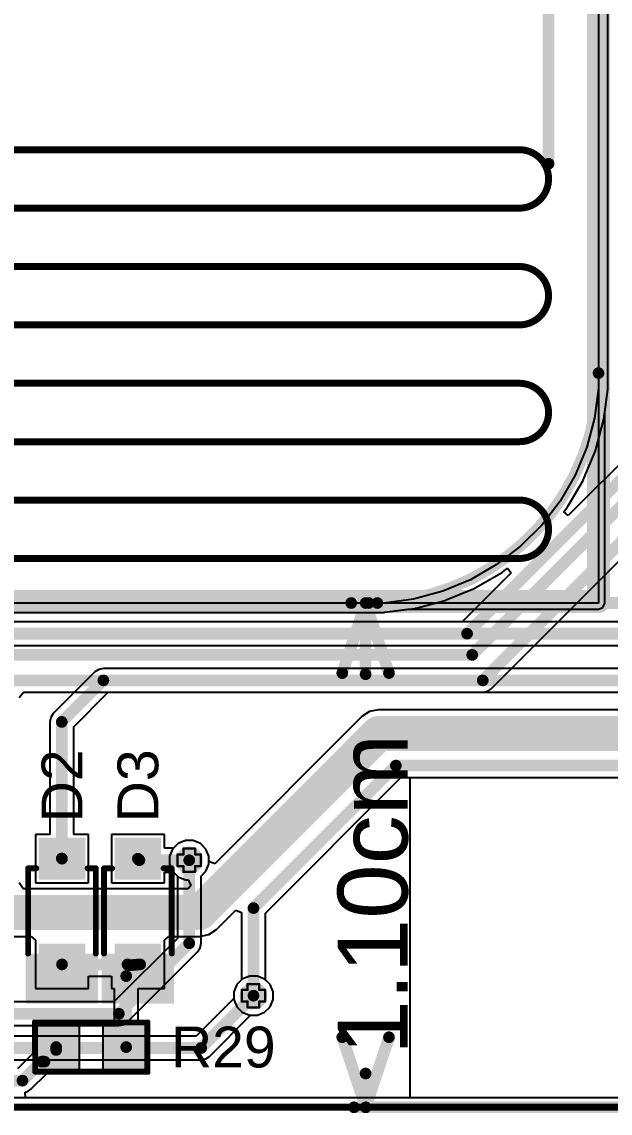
# Model space of a CAD drawing. Header units: inches. Extents: x -25 to 271, y -41 to 15.
# Drawn here: x 43.6 to 56.4, y -38.12 to -14.38 of the extents above; entities that cross this region are included whole.
import ezdxf

# ---------------------------------------------------------------- set-up
doc = ezdxf.new("R2010")
doc.units = ezdxf.units.IN
for name, color, linetype in [('Board_outline', 216, 'Continuous'), ('Bottom Layer', 5, 'Continuous'), ('Dimensions', 6, 'Continuous'), ('Drill Drawing', 1, 'Continuous'), ('Multi-Layer', 9, 'Continuous'), ('Top Layer', 1, 'Continuous'), ('Top Overlay', 2, 'Continuous'), ('Top Paste', 8, 'Continuous'), ('Top Solder', 216, 'Continuous'), ('Via Holes', 16, 'Continuous')]:
    doc.layers.add(name, color=color, linetype=linetype)
doc.styles.add('Arial', font='', dxfattribs={"height": 0.2})
doc.styles.get('Arial').set_extended_font_data('Arial')

# ---------------------------------------------------------------- blocks, each defined once
blk = doc.blocks.new('RES_0603_10')
at = {"layer": 'Top Layer'}
for points in [[(-0.381, 0.4445), (-0.381, -0.4445), (-1.143, -0.4445), (-1.143, 0.4445)], [(1.143, 0.4445), (1.143, -0.4445), (0.381, -0.4445), (0.381, 0.4445)]]:
    blk.add_hatch(color=1, dxfattribs=at).paths.add_polyline_path(points)
at = {"layer": 'Top Paste'}
for points in [[(-0.381, 0.4445), (-0.381, -0.4445), (-1.143, -0.4445), (-1.143, 0.4445)], [(1.143, 0.4445), (1.143, -0.4445), (0.381, -0.4445), (0.381, 0.4445)]]:
    blk.add_hatch(color=8, dxfattribs=at).paths.add_polyline_path(points)
at = {"layer": 'Top Solder'}
for points in [[(-0.2794, 0.5461), (-0.2794, -0.5461), (-1.2446, -0.5461), (-1.2446, 0.5461)], [(1.2446, 0.5461), (1.2446, -0.5461), (0.2794, -0.5461), (0.2794, 0.5461)]]:
    blk.add_hatch(color=216, dxfattribs=at).paths.add_polyline_path(points)
at = {"layer": 'Top Overlay'}
for points in [[(-1.2192, -0.5334, 0.127, 0.127, 0), (-1.2192, 0.5334, 0.127, 0.127, 0)], [(-1.2192, 0.5334, 0.127, 0.127, 0), (1.2192, 0.5334, 0.127, 0.127, 0)], [(1.2192, -0.5334, 0.127, 0.127, 0), (1.2192, 0.5334, 0.127, 0.127, 0)], [(-1.2192, -0.5334, 0.127, 0.127, 0), (1.2192, -0.5334, 0.127, 0.127, 0)]]:
    blk.add_lwpolyline(points, format="xyseb", dxfattribs=at)
for points in [[(-1.25095, 0.5334, 0.0635, 0.0635, 1), (-1.18745, 0.5334, 0.0635, 0.0635, 1)], [(-1.25095, 0.5334, 0.0635, 0.0635, 1), (-1.18745, 0.5334, 0.0635, 0.0635, 1)], [(1.18745, 0.5334, 0.0635, 0.0635, 1), (1.25095, 0.5334, 0.0635, 0.0635, 1)], [(1.18745, 0.5334, 0.0635, 0.0635, 1), (1.25095, 0.5334, 0.0635, 0.0635, 1)], [(-1.25095, -0.5334, 0.0635, 0.0635, 1), (-1.18745, -0.5334, 0.0635, 0.0635, 1)], [(-1.25095, -0.5334, 0.0635, 0.0635, 1), (-1.18745, -0.5334, 0.0635, 0.0635, 1)], [(1.18745, -0.5334, 0.0635, 0.0635, 1), (1.25095, -0.5334, 0.0635, 0.0635, 1)], [(1.18745, -0.5334, 0.0635, 0.0635, 1), (1.25095, -0.5334, 0.0635, 0.0635, 1)]]:
    blk.add_lwpolyline(points, format="xyseb", close=True, dxfattribs=at)
blk = doc.blocks.new('SOD_323_60')
at = {"layer": 'Top Layer'}
for points in [[(-0.75, -0.45), (-1.55, -0.45), (-1.55, 0.45), (-0.75, 0.45)], [(1.55, -0.45), (0.75, -0.45), (0.75, 0.45), (1.55, 0.45)]]:
    blk.add_hatch(color=1, dxfattribs=at).paths.add_polyline_path(points)
at = {"layer": 'Top Overlay'}
for points in [[(-2.007, 0.483), (-0.914, 0.483), (-0.914, 0.787), (-2.007, 0.787)], [(-2.007, -0.508), (-1.575, -0.508), (-1.575, 0.508), (-2.007, 0.508)], [(-2.007, -0.787), (-0.914, -0.787), (-0.914, -0.483), (-2.007, -0.483)]]:
    blk.add_hatch(color=2, dxfattribs=at).paths.add_polyline_path(points)
at = {"layer": 'Top Paste'}
for points in [[(-0.75, -0.45), (-1.55, -0.45), (-1.55, 0.45), (-0.75, 0.45)], [(1.55, -0.45), (0.75, -0.45), (0.75, 0.45), (1.55, 0.45)]]:
    blk.add_hatch(color=8, dxfattribs=at).paths.add_polyline_path(points)
at = {"layer": 'Top Solder'}
for points in [[(-0.695, -0.505), (-1.605, -0.505), (-1.605, 0.505), (-0.695, 0.505)], [(1.605, -0.505), (0.695, -0.505), (0.695, 0.505), (1.605, 0.505)]]:
    blk.add_hatch(color=216, dxfattribs=at).paths.add_polyline_path(points)
at = {"layer": 'Top Overlay'}
for points in [[(-0.914, 0.737, 0.127, 0.127, 0), (0.94, 0.737, 0.127, 0.127, 0)], [(0.94, 0.737, 0.127, 0.127, 0), (0.94, 0.559, 0.127, 0.127, 0)], [(-0.914, -0.737, 0.127, 0.127, 0), (0.94, -0.737, 0.127, 0.127, 0)], [(0.94, -0.559, 0.127, 0.127, 0), (0.94, -0.737, 0.127, 0.127, 0)]]:
    blk.add_lwpolyline(points, format="xyseb", dxfattribs=at)
for points in [[(-0.946, 0.737, 0.0635, 0.0635, 1), (-0.883, 0.737, 0.0635, 0.0635, 1)], [(0.908, 0.737, 0.0635, 0.0635, 1), (0.972, 0.737, 0.0635, 0.0635, 1)], [(0.908, 0.737, 0.0635, 0.0635, 1), (0.972, 0.737, 0.0635, 0.0635, 1)], [(0.908, 0.559, 0.0635, 0.0635, 1), (0.972, 0.559, 0.0635, 0.0635, 1)], [(-0.946, -0.737, 0.0635, 0.0635, 1), (-0.883, -0.737, 0.0635, 0.0635, 1)], [(0.908, -0.559, 0.0635, 0.0635, 1), (0.972, -0.559, 0.0635, 0.0635, 1)], [(0.908, -0.737, 0.0635, 0.0635, 1), (0.972, -0.737, 0.0635, 0.0635, 1)], [(0.908, -0.737, 0.0635, 0.0635, 1), (0.972, -0.737, 0.0635, 0.0635, 1)]]:
    blk.add_lwpolyline(points, format="xyseb", close=True, dxfattribs=at)
blk = doc.blocks.new('SOD_323_61')
at = {"layer": 'Top Layer'}
for points in [[(-0.75, -0.45), (-1.55, -0.45), (-1.55, 0.45), (-0.75, 0.45)], [(1.55, -0.45), (0.75, -0.45), (0.75, 0.45), (1.55, 0.45)]]:
    blk.add_hatch(color=1, dxfattribs=at).paths.add_polyline_path(points)
at = {"layer": 'Top Overlay'}
for points in [[(-2.007, 0.483), (-0.915, 0.483), (-0.915, 0.787), (-2.007, 0.787)], [(-2.007, -0.508), (-1.575, -0.508), (-1.575, 0.508), (-2.007, 0.508)], [(-2.007, -0.787), (-0.915, -0.787), (-0.915, -0.483), (-2.007, -0.483)]]:
    blk.add_hatch(color=2, dxfattribs=at).paths.add_polyline_path(points)
at = {"layer": 'Top Paste'}
for points in [[(-0.75, -0.45), (-1.55, -0.45), (-1.55, 0.45), (-0.75, 0.45)], [(1.55, -0.45), (0.75, -0.45), (0.75, 0.45), (1.55, 0.45)]]:
    blk.add_hatch(color=8, dxfattribs=at).paths.add_polyline_path(points)
at = {"layer": 'Top Solder'}
for points in [[(-0.695, -0.505), (-1.605, -0.505), (-1.605, 0.505), (-0.695, 0.505)], [(1.605, -0.505), (0.695, -0.505), (0.695, 0.505), (1.605, 0.505)]]:
    blk.add_hatch(color=216, dxfattribs=at).paths.add_polyline_path(points)
at = {"layer": 'Top Overlay'}
for points in [[(-0.914, 0.737, 0.127, 0.127, 0), (0.94, 0.737, 0.127, 0.127, 0)], [(0.94, 0.737, 0.127, 0.127, 0), (0.94, 0.559, 0.127, 0.127, 0)], [(-0.914, -0.737, 0.127, 0.127, 0), (0.94, -0.737, 0.127, 0.127, 0)], [(0.94, -0.559, 0.127, 0.127, 0), (0.94, -0.737, 0.127, 0.127, 0)]]:
    blk.add_lwpolyline(points, format="xyseb", dxfattribs=at)
for points in [[(-0.946, 0.737, 0.0635, 0.0635, 1), (-0.883, 0.737, 0.0635, 0.0635, 1)], [(0.908, 0.737, 0.0635, 0.0635, 1), (0.972, 0.737, 0.0635, 0.0635, 1)], [(0.908, 0.737, 0.0635, 0.0635, 1), (0.972, 0.737, 0.0635, 0.0635, 1)], [(0.908, 0.559, 0.0635, 0.0635, 1), (0.972, 0.559, 0.0635, 0.0635, 1)], [(-0.946, -0.737, 0.0635, 0.0635, 1), (-0.883, -0.737, 0.0635, 0.0635, 1)], [(0.908, -0.559, 0.0635, 0.0635, 1), (0.972, -0.559, 0.0635, 0.0635, 1)], [(0.908, -0.737, 0.0635, 0.0635, 1), (0.972, -0.737, 0.0635, 0.0635, 1)], [(0.908, -0.737, 0.0635, 0.0635, 1), (0.972, -0.737, 0.0635, 0.0635, 1)]]:
    blk.add_lwpolyline(points, format="xyseb", close=True, dxfattribs=at)

msp = doc.modelspace()

# ---------------------------------------------------------------- hatches: boundary and pattern name
at = {"layer": 'Bottom Layer'}
h = msp.add_hatch(color=5, dxfattribs=at)
edge = h.paths.add_edge_path()
edge.add_arc((47.244, -32.614), 0.3, 0, 360)
h = msp.add_hatch(color=5, dxfattribs=at)
edge = h.paths.add_edge_path()
edge.add_arc((48.641, -35.56), 0.3, 0, 360)
at = {"layer": 'Top Layer'}
h = msp.add_hatch(color=1, dxfattribs=at)
edge = h.paths.add_edge_path()
edge.add_arc((47.244, -32.614), 0.3, 0, 360)
h = msp.add_hatch(color=1, dxfattribs=at)
edge = h.paths.add_edge_path()
edge.add_arc((48.641, -35.56), 0.3, 0, 360)
at = {"layer": 'Via Holes'}
h = msp.add_hatch(color=7, dxfattribs=at)
edge = h.paths.add_edge_path()
edge.add_arc((47.244, -32.614), 0.15, 0, 360)
h = msp.add_hatch(color=7, dxfattribs=at)
edge = h.paths.add_edge_path()
edge.add_arc((48.641, -35.56), 0.15, 0, 360)

# ---------------------------------------------------------------- linework, layer by layer
at = {"layer": 'Board_outline'}
for points in [[(56.148, -22.019, 0.254, 0.254, 0), (56.148, -9.011, 0.254, 0.254, 0)], [(56.148, -22.019, 0.254, 0.254, -0.414214), (51.148, -27.019, 0.254, 0.254, 0)], [(38.148, -27.019, 0.254, 0.254, 0), (51.148, -27.019, 0.254, 0.254, 0)], [(-16.519, -37.988, 0.152, 0.152, 0), (73.481, -37.988, 0.152, 0.152, 0)]]:
    msp.add_lwpolyline(points, format="xyseb", dxfattribs=at)
for points in [[(56.085, -22.019, 0.127, 0.127, 1), (56.212, -22.019, 0.127, 0.127, 1)], [(56.085, -22.019, 0.127, 0.127, 1), (56.212, -22.019, 0.127, 0.127, 1)], [(51.085, -27.019, 0.127, 0.127, 1), (51.212, -27.019, 0.127, 0.127, 1)], [(51.085, -27.019, 0.127, 0.127, 1), (51.212, -27.019, 0.127, 0.127, 1)]]:
    msp.add_lwpolyline(points, format="xyseb", close=True, dxfattribs=at)
at = {"layer": 'Bottom Layer'}
for p, q in [((56.352, -22.019), (56.352, -9.011)), ((53.813, -28.885), (61.854, -20.845)), ((56.352, -22.347), (56.352, -22.019)), ((56.265, -23.023), (56.35, -22.373)), ((56.349, -22.36), (56.352, -22.347)), ((56.35, -22.373), (56.349, -22.36)), ((56.26, -23.036), (56.265, -23.023)), ((56.09, -23.682), (56.26, -23.049)), ((56.26, -23.049), (56.26, -23.036)), ((57.268, -23.34), (55.489, -25.119)), ((55.831, -24.313), (56.081, -23.708)), ((56.081, -23.708), (56.084, -23.694)), ((56.084, -23.694), (56.09, -23.682)), ((55.491, -24.905), (55.819, -24.337)), ((55.819, -24.337), (55.823, -24.324)), ((55.823, -24.324), (55.831, -24.313)), ((55.476, -24.927), (55.482, -24.915)), ((55.482, -24.915), (55.491, -24.905)), ((55.393, -25.035), (55.476, -24.927)), ((55.489, -25.119), (55.393, -25.035)), ((54.044, -26.353), (54.056, -26.347)), ((54.056, -26.347), (54.165, -26.264)), ((54.165, -26.264), (54.248, -26.36)), ((54.248, -26.36), (53.181, -27.427)), ((53.466, -26.69), (54.034, -26.362)), ((54.034, -26.362), (54.044, -26.353)), ((52.837, -26.952), (53.442, -26.701)), ((53.442, -26.701), (53.454, -26.694)), ((53.454, -26.694), (53.466, -26.69)), ((52.178, -27.13), (52.812, -26.961)), ((52.812, -26.961), (52.824, -26.955)), ((52.824, -26.955), (52.837, -26.952)), ((37.82, -27.223), (51.476, -27.223)), ((51.476, -27.223), (51.489, -27.22)), ((51.489, -27.22), (51.502, -27.221)), ((51.502, -27.221), (52.152, -27.136)), ((52.152, -27.136), (52.165, -27.131)), ((52.165, -27.131), (52.178, -27.13)), ((53.181, -27.427), (26.963, -27.427)), ((53.63, -28.961), (53.729, -28.941)), ((53.729, -28.941), (53.813, -28.885)), ((43.546, -29.072), (43.637, -28.961)), ((43.637, -28.961), (53.63, -28.961)), ((47.002, -32.252), (46.882, -32.372)), ((47.159, -32.187), (47.002, -32.252)), ((47.329, -32.187), (47.159, -32.187)), ((47.486, -32.252), (47.329, -32.187)), ((47.606, -32.372), (47.486, -32.252)), ((46.882, -32.372), (46.817, -32.529)), ((47.671, -32.529), (47.606, -32.372)), ((46.817, -32.529), (46.817, -32.699)), ((46.817, -32.699), (46.882, -32.855)), ((47.606, -32.855), (47.671, -32.699)), ((47.671, -32.699), (47.671, -32.529)), ((46.882, -32.855), (46.985, -32.958)), ((46.985, -32.958), (46.985, -34.313)), ((47.503, -32.958), (47.606, -32.855)), ((47.503, -34.42), (47.503, -32.958)), ((46.985, -34.313), (45.605, -35.693)), ((45.896, -36.135), (47.427, -34.603)), ((47.427, -34.603), (47.483, -34.519)), ((47.483, -34.519), (47.503, -34.42)), ((48.279, -35.318), (48.214, -35.475)), ((48.399, -35.198), (48.279, -35.318)), ((48.556, -35.133), (48.399, -35.198)), ((48.726, -35.133), (48.556, -35.133)), ((48.883, -35.198), (48.726, -35.133)), ((49.003, -35.318), (48.883, -35.198)), ((49.068, -35.475), (49.003, -35.318)), ((48.214, -35.475), (48.214, -35.621)), ((49.068, -35.645), (49.068, -35.475)), ((45.605, -35.693), (42.938, -35.693)), ((48.214, -35.621), (47.396, -36.439)), ((48.883, -35.922), (49.003, -35.802)), ((49.003, -35.802), (49.068, -35.645)), ((47.687, -36.881), (48.58, -35.987)), ((48.58, -35.987), (48.726, -35.987)), ((48.726, -35.987), (48.883, -35.922)), ((18.717, -36.211), (45.712, -36.211)), ((45.712, -36.211), (45.811, -36.191)), ((45.811, -36.191), (45.896, -36.135)), ((47.396, -36.439), (18.644, -36.439)), ((42.823, -36.956), (47.503, -36.956)), ((47.503, -36.956), (47.603, -36.937)), ((47.603, -36.937), (47.687, -36.881)), ((73.481, -37.785), (42.902, -37.785))]:
    msp.add_line(p, q, dxfattribs=at)
for points in [[(53.401, -28.148, 0.254, 0.254, 0), (64.795, -16.753, 0.254, 0.254, 0)], [(53.63, -28.702, 0.254, 0.254, 0), (64.489, -17.843, 0.254, 0.254, 0)], [(53.288, -27.686, 0.254, 0.254, 0), (57.527, -23.447, 0.254, 0.254, 0)], [(26.856, -27.686, 0.254, 0.254, 0), (53.288, -27.686, 0.254, 0.254, 0)], [(26.356, -28.148, 0.254, 0.254, 0), (53.401, -28.148, 0.254, 0.254, 0)], [(26.127, -28.702, 0.254, 0.254, 0), (53.63, -28.702, 0.254, 0.254, 0)], [(47.244, -34.42, 0.254, 0.254, 0), (47.244, -32.614, 0.254, 0.254, 0)], [(45.712, -35.952, 0.254, 0.254, 0), (47.244, -34.42, 0.254, 0.254, 0)], [(47.503, -36.698, 0.254, 0.254, 0), (48.641, -35.56, 0.254, 0.254, 0)], [(18.372, -35.952, 0.254, 0.254, 0), (45.712, -35.952, 0.254, 0.254, 0)], [(12.122, -36.698, 0.254, 0.254, 0), (47.503, -36.698, 0.254, 0.254, 0)]]:
    msp.add_lwpolyline(points, format="xyseb", dxfattribs=at)
for points in [[(53.225, -27.686, 0.127, 0.127, 1), (53.352, -27.686, 0.127, 0.127, 1)], [(53.225, -27.686, 0.127, 0.127, 1), (53.352, -27.686, 0.127, 0.127, 1)], [(53.337, -28.148, 0.127, 0.127, 1), (53.464, -28.148, 0.127, 0.127, 1)], [(53.337, -28.148, 0.127, 0.127, 1), (53.464, -28.148, 0.127, 0.127, 1)], [(53.566, -28.702, 0.127, 0.127, 1), (53.693, -28.702, 0.127, 0.127, 1)], [(53.566, -28.702, 0.127, 0.127, 1), (53.693, -28.702, 0.127, 0.127, 1)], [(47.18, -32.614, 0.127, 0.127, 1), (47.307, -32.614, 0.127, 0.127, 1)], [(47.18, -34.42, 0.127, 0.127, 1), (47.307, -34.42, 0.127, 0.127, 1)], [(47.18, -34.42, 0.127, 0.127, 1), (47.307, -34.42, 0.127, 0.127, 1)], [(48.578, -35.56, 0.127, 0.127, 1), (48.705, -35.56, 0.127, 0.127, 1)], [(45.649, -35.952, 0.127, 0.127, 1), (45.776, -35.952, 0.127, 0.127, 1)], [(45.649, -35.952, 0.127, 0.127, 1), (45.776, -35.952, 0.127, 0.127, 1)], [(47.44, -36.698, 0.127, 0.127, 1), (47.567, -36.698, 0.127, 0.127, 1)], [(47.44, -36.698, 0.127, 0.127, 1), (47.567, -36.698, 0.127, 0.127, 1)]]:
    msp.add_lwpolyline(points, format="xyseb", close=True, dxfattribs=at)
at = {"layer": 'Dimensions'}
for points in [[(56.148, -26.989, 0.5, 0.5, 0), (56.148, -4.039, 0.5, 0.5, 0)], [(55.062, -17.465, 0.254, 0.254, 0), (55.062, -8.179, 0.254, 0.254, 0)], [(29.027, -17.16, 0.152, 0.152, 0), (54.427, -17.16, 0.152, 0.152, 0)], [(29.027, -17.16, 0.152, 0.152, 0), (54.427, -17.16, 0.152, 0.152, 0)], [(54.427, -17.16, 0.152, 0.152, -0.414214), (55.062, -17.795, 0.152, 0.152, 0)], [(54.427, -17.16, 0.152, 0.152, -0.414214), (55.062, -17.795, 0.152, 0.152, 0)], [(55.062, -17.795, 0.152, 0.152, -0.414214), (54.427, -18.43, 0.152, 0.152, 0)], [(55.062, -17.795, 0.152, 0.152, -0.414214), (54.427, -18.43, 0.152, 0.152, 0)], [(29.027, -18.43, 0.152, 0.152, 0), (54.427, -18.43, 0.152, 0.152, 0)], [(29.027, -18.43, 0.152, 0.152, 0), (54.427, -18.43, 0.152, 0.152, 0)], [(29.027, -19.7, 0.152, 0.152, 0), (54.427, -19.7, 0.152, 0.152, 0)], [(29.027, -19.7, 0.152, 0.152, 0), (54.427, -19.7, 0.152, 0.152, 0)], [(54.427, -19.7, 0.152, 0.152, -0.414214), (55.062, -20.335, 0.152, 0.152, 0)], [(54.427, -19.7, 0.152, 0.152, -0.414214), (55.062, -20.335, 0.152, 0.152, 0)], [(55.062, -20.335, 0.152, 0.152, -0.414214), (54.427, -20.97, 0.152, 0.152, 0)], [(55.062, -20.335, 0.152, 0.152, -0.414214), (54.427, -20.97, 0.152, 0.152, 0)], [(29.027, -20.97, 0.152, 0.152, 0), (54.427, -20.97, 0.152, 0.152, 0)], [(29.027, -20.97, 0.152, 0.152, 0), (54.427, -20.97, 0.152, 0.152, 0)], [(29.027, -22.24, 0.152, 0.152, 0), (54.427, -22.24, 0.152, 0.152, 0)], [(29.027, -22.24, 0.152, 0.152, 0), (54.427, -22.24, 0.152, 0.152, 0)], [(54.427, -22.24, 0.152, 0.152, -0.414214), (55.062, -22.875, 0.152, 0.152, 0)], [(54.427, -22.24, 0.152, 0.152, -0.414214), (55.062, -22.875, 0.152, 0.152, 0)], [(55.062, -22.875, 0.152, 0.152, -0.414214), (54.427, -23.51, 0.152, 0.152, 0)], [(55.062, -22.875, 0.152, 0.152, -0.414214), (54.427, -23.51, 0.152, 0.152, 0)], [(29.027, -23.51, 0.152, 0.152, 0), (54.427, -23.51, 0.152, 0.152, 0)], [(29.027, -23.51, 0.152, 0.152, 0), (54.427, -23.51, 0.152, 0.152, 0)], [(34.869, -24.78, 0.152, 0.152, 0), (54.427, -24.78, 0.152, 0.152, 0)], [(54.427, -24.78, 0.152, 0.152, -0.414214), (55.062, -25.415, 0.152, 0.152, 0)], [(55.062, -25.415, 0.152, 0.152, -0.414214), (54.427, -26.05, 0.152, 0.152, 0)], [(34.869, -26.05, 0.152, 0.152, 0), (54.427, -26.05, 0.152, 0.152, 0)], [(33.148, -26.989, 0.5, 0.5, 0), (56.148, -26.989, 0.5, 0.5, 0)], [(38.529, -27.019, 0.254, 0.254, 0), (61.468, -27.019, 0.254, 0.254, 0)], [(50.574, -28.543, 0.254, 0.254, 0), (51.082, -27.019, 0.254, 0.254, 0)], [(50.767, -27.019, 0.254, 0.254, 0), (51.336, -27.019, 0.254, 0.254, 0)], [(51.082, -27.019, 0.254, 0.254, 0), (51.59, -28.543, 0.254, 0.254, 0)], [(51.082, -28.568, 0.254, 0.254, 0), (51.082, -27.019, 0.254, 0.254, 0)], [(50.574, -36.464, 0.254, 0.254, 0), (51.082, -37.988, 0.254, 0.254, 0)], [(51.082, -37.988, 0.254, 0.254, 0), (51.59, -36.464, 0.254, 0.254, 0)], [(51.082, -37.988, 0.254, 0.254, 0), (51.082, -37.252, 0.254, 0.254, 0)], [(50.828, -37.988, 0.254, 0.254, 0), (73.151, -37.988, 0.254, 0.254, 0)]]:
    msp.add_lwpolyline(points, format="xyseb", dxfattribs=at)
for points in [[(54.389, -17.16, 0.0762, 0.0762, 1), (54.465, -17.16, 0.0762, 0.0762, 1)], [(54.389, -17.16, 0.0762, 0.0762, 1), (54.465, -17.16, 0.0762, 0.0762, 1)], [(54.389, -17.16, 0.0762, 0.0762, 1), (54.465, -17.16, 0.0762, 0.0762, 1)], [(54.389, -17.16, 0.0762, 0.0762, 1), (54.465, -17.16, 0.0762, 0.0762, 1)], [(54.999, -17.465, 0.127, 0.127, 1), (55.126, -17.465, 0.127, 0.127, 1)], [(55.024, -17.795, 0.0762, 0.0762, 1), (55.1, -17.795, 0.0762, 0.0762, 1)], [(55.024, -17.795, 0.0762, 0.0762, 1), (55.1, -17.795, 0.0762, 0.0762, 1)], [(55.024, -17.795, 0.0762, 0.0762, 1), (55.1, -17.795, 0.0762, 0.0762, 1)], [(55.024, -17.795, 0.0762, 0.0762, 1), (55.1, -17.795, 0.0762, 0.0762, 1)], [(54.389, -18.43, 0.0762, 0.0762, 1), (54.465, -18.43, 0.0762, 0.0762, 1)], [(54.389, -18.43, 0.0762, 0.0762, 1), (54.465, -18.43, 0.0762, 0.0762, 1)], [(54.389, -18.43, 0.0762, 0.0762, 1), (54.465, -18.43, 0.0762, 0.0762, 1)], [(54.389, -18.43, 0.0762, 0.0762, 1), (54.465, -18.43, 0.0762, 0.0762, 1)], [(54.389, -19.7, 0.0762, 0.0762, 1), (54.465, -19.7, 0.0762, 0.0762, 1)], [(54.389, -19.7, 0.0762, 0.0762, 1), (54.465, -19.7, 0.0762, 0.0762, 1)], [(54.389, -19.7, 0.0762, 0.0762, 1), (54.465, -19.7, 0.0762, 0.0762, 1)], [(54.389, -19.7, 0.0762, 0.0762, 1), (54.465, -19.7, 0.0762, 0.0762, 1)], [(55.024, -20.335, 0.0762, 0.0762, 1), (55.1, -20.335, 0.0762, 0.0762, 1)], [(55.024, -20.335, 0.0762, 0.0762, 1), (55.1, -20.335, 0.0762, 0.0762, 1)], [(55.024, -20.335, 0.0762, 0.0762, 1), (55.1, -20.335, 0.0762, 0.0762, 1)], [(55.024, -20.335, 0.0762, 0.0762, 1), (55.1, -20.335, 0.0762, 0.0762, 1)], [(54.389, -20.97, 0.0762, 0.0762, 1), (54.465, -20.97, 0.0762, 0.0762, 1)], [(54.389, -20.97, 0.0762, 0.0762, 1), (54.465, -20.97, 0.0762, 0.0762, 1)], [(54.389, -20.97, 0.0762, 0.0762, 1), (54.465, -20.97, 0.0762, 0.0762, 1)], [(54.389, -20.97, 0.0762, 0.0762, 1), (54.465, -20.97, 0.0762, 0.0762, 1)], [(54.389, -22.24, 0.0762, 0.0762, 1), (54.465, -22.24, 0.0762, 0.0762, 1)], [(54.389, -22.24, 0.0762, 0.0762, 1), (54.465, -22.24, 0.0762, 0.0762, 1)], [(54.389, -22.24, 0.0762, 0.0762, 1), (54.465, -22.24, 0.0762, 0.0762, 1)], [(54.389, -22.24, 0.0762, 0.0762, 1), (54.465, -22.24, 0.0762, 0.0762, 1)], [(55.024, -22.875, 0.0762, 0.0762, 1), (55.1, -22.875, 0.0762, 0.0762, 1)], [(55.024, -22.875, 0.0762, 0.0762, 1), (55.1, -22.875, 0.0762, 0.0762, 1)], [(55.024, -22.875, 0.0762, 0.0762, 1), (55.1, -22.875, 0.0762, 0.0762, 1)], [(55.024, -22.875, 0.0762, 0.0762, 1), (55.1, -22.875, 0.0762, 0.0762, 1)], [(54.389, -23.51, 0.0762, 0.0762, 1), (54.465, -23.51, 0.0762, 0.0762, 1)], [(54.389, -23.51, 0.0762, 0.0762, 1), (54.465, -23.51, 0.0762, 0.0762, 1)], [(54.389, -23.51, 0.0762, 0.0762, 1), (54.465, -23.51, 0.0762, 0.0762, 1)], [(54.389, -23.51, 0.0762, 0.0762, 1), (54.465, -23.51, 0.0762, 0.0762, 1)], [(54.389, -24.78, 0.0762, 0.0762, 1), (54.465, -24.78, 0.0762, 0.0762, 1)], [(54.389, -24.78, 0.0762, 0.0762, 1), (54.465, -24.78, 0.0762, 0.0762, 1)], [(55.024, -25.415, 0.0762, 0.0762, 1), (55.1, -25.415, 0.0762, 0.0762, 1)], [(55.024, -25.415, 0.0762, 0.0762, 1), (55.1, -25.415, 0.0762, 0.0762, 1)], [(54.389, -26.05, 0.0762, 0.0762, 1), (54.465, -26.05, 0.0762, 0.0762, 1)], [(54.389, -26.05, 0.0762, 0.0762, 1), (54.465, -26.05, 0.0762, 0.0762, 1)], [(56.023, -26.989, 0.25, 0.25, 1), (56.273, -26.989, 0.25, 0.25, 1)], [(56.023, -26.989, 0.25, 0.25, 1), (56.273, -26.989, 0.25, 0.25, 1)], [(50.704, -27.019, 0.127, 0.127, 1), (50.831, -27.019, 0.127, 0.127, 1)], [(51.018, -27.019, 0.127, 0.127, 1), (51.145, -27.019, 0.127, 0.127, 1)], [(51.018, -27.019, 0.127, 0.127, 1), (51.145, -27.019, 0.127, 0.127, 1)], [(51.018, -27.019, 0.127, 0.127, 1), (51.145, -27.019, 0.127, 0.127, 1)], [(51.272, -27.019, 0.127, 0.127, 1), (51.399, -27.019, 0.127, 0.127, 1)], [(50.51, -28.543, 0.127, 0.127, 1), (50.637, -28.543, 0.127, 0.127, 1)], [(51.018, -28.568, 0.127, 0.127, 1), (51.145, -28.568, 0.127, 0.127, 1)], [(51.526, -28.543, 0.127, 0.127, 1), (51.653, -28.543, 0.127, 0.127, 1)], [(50.51, -36.464, 0.127, 0.127, 1), (50.637, -36.464, 0.127, 0.127, 1)], [(51.526, -36.464, 0.127, 0.127, 1), (51.653, -36.464, 0.127, 0.127, 1)], [(51.018, -37.252, 0.127, 0.127, 1), (51.145, -37.252, 0.127, 0.127, 1)], [(50.764, -37.988, 0.127, 0.127, 1), (50.891, -37.988, 0.127, 0.127, 1)], [(51.018, -37.988, 0.127, 0.127, 1), (51.145, -37.988, 0.127, 0.127, 1)], [(51.018, -37.988, 0.127, 0.127, 1), (51.145, -37.988, 0.127, 0.127, 1)], [(51.018, -37.988, 0.127, 0.127, 1), (51.145, -37.988, 0.127, 0.127, 1)]]:
    msp.add_lwpolyline(points, format="xyseb", close=True, dxfattribs=at)
at = {"layer": 'Drill Drawing'}
for points in [[(46.99, -32.741, 0.0508, 0.0508, 0), (46.99, -32.487, 0.0508, 0.0508, 0)], [(46.99, -32.487, 0.0508, 0.0508, 0), (47.117, -32.487, 0.0508, 0.0508, 0)], [(47.117, -32.487, 0.0508, 0.0508, 0), (47.117, -32.36, 0.0508, 0.0508, 0)], [(47.117, -32.36, 0.0508, 0.0508, 0), (47.371, -32.36, 0.0508, 0.0508, 0)], [(47.371, -32.487, 0.0508, 0.0508, 0), (47.371, -32.36, 0.0508, 0.0508, 0)], [(47.371, -32.487, 0.0508, 0.0508, 0), (47.498, -32.487, 0.0508, 0.0508, 0)], [(47.498, -32.741, 0.0508, 0.0508, 0), (47.498, -32.487, 0.0508, 0.0508, 0)], [(46.99, -32.741, 0.0508, 0.0508, 0), (47.117, -32.741, 0.0508, 0.0508, 0)], [(47.117, -32.868, 0.0508, 0.0508, 0), (47.117, -32.741, 0.0508, 0.0508, 0)], [(47.371, -32.741, 0.0508, 0.0508, 0), (47.498, -32.741, 0.0508, 0.0508, 0)], [(47.371, -32.868, 0.0508, 0.0508, 0), (47.371, -32.741, 0.0508, 0.0508, 0)], [(47.117, -32.868, 0.0508, 0.0508, 0), (47.371, -32.868, 0.0508, 0.0508, 0)], [(48.514, -35.433, 0.0508, 0.0508, 0), (48.514, -35.306, 0.0508, 0.0508, 0)], [(48.514, -35.306, 0.0508, 0.0508, 0), (48.768, -35.306, 0.0508, 0.0508, 0)], [(48.768, -35.433, 0.0508, 0.0508, 0), (48.768, -35.306, 0.0508, 0.0508, 0)], [(48.387, -35.687, 0.0508, 0.0508, 0), (48.387, -35.433, 0.0508, 0.0508, 0)], [(48.387, -35.433, 0.0508, 0.0508, 0), (48.514, -35.433, 0.0508, 0.0508, 0)], [(48.768, -35.433, 0.0508, 0.0508, 0), (48.895, -35.433, 0.0508, 0.0508, 0)], [(48.895, -35.687, 0.0508, 0.0508, 0), (48.895, -35.433, 0.0508, 0.0508, 0)], [(48.387, -35.687, 0.0508, 0.0508, 0), (48.514, -35.687, 0.0508, 0.0508, 0)], [(48.514, -35.814, 0.0508, 0.0508, 0), (48.514, -35.687, 0.0508, 0.0508, 0)], [(48.514, -35.814, 0.0508, 0.0508, 0), (48.768, -35.814, 0.0508, 0.0508, 0)], [(48.768, -35.687, 0.0508, 0.0508, 0), (48.895, -35.687, 0.0508, 0.0508, 0)], [(48.768, -35.814, 0.0508, 0.0508, 0), (48.768, -35.687, 0.0508, 0.0508, 0)]]:
    msp.add_lwpolyline(points, format="xyseb", dxfattribs=at)
for points in [[(46.977, -32.487, 0.0254, 0.0254, 1), (47.003, -32.487, 0.0254, 0.0254, 1)], [(46.977, -32.487, 0.0254, 0.0254, 1), (47.003, -32.487, 0.0254, 0.0254, 1)], [(47.104, -32.36, 0.0254, 0.0254, 1), (47.13, -32.36, 0.0254, 0.0254, 1)], [(47.104, -32.36, 0.0254, 0.0254, 1), (47.13, -32.36, 0.0254, 0.0254, 1)], [(47.104, -32.487, 0.0254, 0.0254, 1), (47.13, -32.487, 0.0254, 0.0254, 1)], [(47.104, -32.487, 0.0254, 0.0254, 1), (47.13, -32.487, 0.0254, 0.0254, 1)], [(47.358, -32.36, 0.0254, 0.0254, 1), (47.384, -32.36, 0.0254, 0.0254, 1)], [(47.358, -32.36, 0.0254, 0.0254, 1), (47.384, -32.36, 0.0254, 0.0254, 1)], [(47.358, -32.487, 0.0254, 0.0254, 1), (47.384, -32.487, 0.0254, 0.0254, 1)], [(47.358, -32.487, 0.0254, 0.0254, 1), (47.384, -32.487, 0.0254, 0.0254, 1)], [(47.485, -32.487, 0.0254, 0.0254, 1), (47.511, -32.487, 0.0254, 0.0254, 1)], [(47.485, -32.487, 0.0254, 0.0254, 1), (47.511, -32.487, 0.0254, 0.0254, 1)], [(46.977, -32.741, 0.0254, 0.0254, 1), (47.003, -32.741, 0.0254, 0.0254, 1)], [(46.977, -32.741, 0.0254, 0.0254, 1), (47.003, -32.741, 0.0254, 0.0254, 1)], [(47.104, -32.741, 0.0254, 0.0254, 1), (47.13, -32.741, 0.0254, 0.0254, 1)], [(47.104, -32.741, 0.0254, 0.0254, 1), (47.13, -32.741, 0.0254, 0.0254, 1)], [(47.358, -32.741, 0.0254, 0.0254, 1), (47.384, -32.741, 0.0254, 0.0254, 1)], [(47.358, -32.741, 0.0254, 0.0254, 1), (47.384, -32.741, 0.0254, 0.0254, 1)], [(47.485, -32.741, 0.0254, 0.0254, 1), (47.511, -32.741, 0.0254, 0.0254, 1)], [(47.485, -32.741, 0.0254, 0.0254, 1), (47.511, -32.741, 0.0254, 0.0254, 1)], [(47.104, -32.868, 0.0254, 0.0254, 1), (47.13, -32.868, 0.0254, 0.0254, 1)], [(47.104, -32.868, 0.0254, 0.0254, 1), (47.13, -32.868, 0.0254, 0.0254, 1)], [(47.358, -32.868, 0.0254, 0.0254, 1), (47.384, -32.868, 0.0254, 0.0254, 1)], [(47.358, -32.868, 0.0254, 0.0254, 1), (47.384, -32.868, 0.0254, 0.0254, 1)], [(48.501, -35.306, 0.0254, 0.0254, 1), (48.527, -35.306, 0.0254, 0.0254, 1)], [(48.501, -35.306, 0.0254, 0.0254, 1), (48.527, -35.306, 0.0254, 0.0254, 1)], [(48.755, -35.306, 0.0254, 0.0254, 1), (48.781, -35.306, 0.0254, 0.0254, 1)], [(48.755, -35.306, 0.0254, 0.0254, 1), (48.781, -35.306, 0.0254, 0.0254, 1)], [(48.374, -35.433, 0.0254, 0.0254, 1), (48.4, -35.433, 0.0254, 0.0254, 1)], [(48.374, -35.433, 0.0254, 0.0254, 1), (48.4, -35.433, 0.0254, 0.0254, 1)], [(48.501, -35.433, 0.0254, 0.0254, 1), (48.527, -35.433, 0.0254, 0.0254, 1)], [(48.501, -35.433, 0.0254, 0.0254, 1), (48.527, -35.433, 0.0254, 0.0254, 1)], [(48.755, -35.433, 0.0254, 0.0254, 1), (48.781, -35.433, 0.0254, 0.0254, 1)], [(48.755, -35.433, 0.0254, 0.0254, 1), (48.781, -35.433, 0.0254, 0.0254, 1)], [(48.882, -35.433, 0.0254, 0.0254, 1), (48.908, -35.433, 0.0254, 0.0254, 1)], [(48.882, -35.433, 0.0254, 0.0254, 1), (48.908, -35.433, 0.0254, 0.0254, 1)], [(48.374, -35.687, 0.0254, 0.0254, 1), (48.4, -35.687, 0.0254, 0.0254, 1)], [(48.374, -35.687, 0.0254, 0.0254, 1), (48.4, -35.687, 0.0254, 0.0254, 1)], [(48.501, -35.687, 0.0254, 0.0254, 1), (48.527, -35.687, 0.0254, 0.0254, 1)], [(48.501, -35.687, 0.0254, 0.0254, 1), (48.527, -35.687, 0.0254, 0.0254, 1)], [(48.501, -35.814, 0.0254, 0.0254, 1), (48.527, -35.814, 0.0254, 0.0254, 1)], [(48.501, -35.814, 0.0254, 0.0254, 1), (48.527, -35.814, 0.0254, 0.0254, 1)], [(48.755, -35.687, 0.0254, 0.0254, 1), (48.781, -35.687, 0.0254, 0.0254, 1)], [(48.755, -35.687, 0.0254, 0.0254, 1), (48.781, -35.687, 0.0254, 0.0254, 1)], [(48.755, -35.814, 0.0254, 0.0254, 1), (48.781, -35.814, 0.0254, 0.0254, 1)], [(48.755, -35.814, 0.0254, 0.0254, 1), (48.781, -35.814, 0.0254, 0.0254, 1)], [(48.882, -35.687, 0.0254, 0.0254, 1), (48.908, -35.687, 0.0254, 0.0254, 1)], [(48.882, -35.687, 0.0254, 0.0254, 1), (48.908, -35.687, 0.0254, 0.0254, 1)]]:
    msp.add_lwpolyline(points, format="xyseb", close=True, dxfattribs=at)
at = {"layer": 'Multi-Layer'}
for p, q in [((56.148, -9.011), (56.148, -22.019)), ((56.148, -22.019), (56.148, -22.347)), ((56.148, -22.347), (56.063, -22.997)), ((56.063, -22.997), (55.893, -23.63)), ((55.893, -23.63), (55.642, -24.235)), ((55.642, -24.235), (55.314, -24.803)), ((55.314, -24.803), (54.915, -25.323)), ((54.915, -25.323), (54.452, -25.786)), ((54.452, -25.786), (53.932, -26.185)), ((53.932, -26.185), (53.364, -26.513)), ((53.364, -26.513), (52.759, -26.764)), ((52.759, -26.764), (52.126, -26.933)), ((51.148, -27.019), (38.148, -27.019)), ((51.476, -27.019), (51.148, -27.019)), ((51.148, -27.019), (51.148, -27.019)), ((52.126, -26.933), (51.476, -27.019))]:
    msp.add_line(p, q, dxfattribs=at)
at = {"layer": 'Top Layer'}
for p, q in [((56.148, -4.039), (56.148, -27.019)), ((56.352, -22.019), (56.352, -10.261)), ((56.352, -22.347), (56.352, -22.019)), ((56.286, -22.865), (56.35, -22.373)), ((56.349, -22.36), (56.352, -22.347)), ((56.35, -22.373), (56.349, -22.36)), ((56.286, -27.019), (56.286, -22.865)), ((56.148, -27.019), (33.148, -27.019)), ((56.245, -27.116), (56.286, -27.019)), ((37.82, -27.223), (51.476, -27.223)), ((51.476, -27.223), (51.489, -27.22)), ((51.489, -27.22), (51.502, -27.221)), ((51.502, -27.221), (51.994, -27.156)), ((51.994, -27.156), (56.148, -27.156)), ((56.148, -27.156), (56.245, -27.116)), ((56.575, -27.427), (31.407, -27.427)), ((39.489, -27.945), (56.682, -27.945)), ((45.276, -28.463), (45.192, -28.519)), ((45.375, -28.443), (45.276, -28.463)), ((57.195, -28.443), (45.375, -28.443)), ((45.192, -28.519), (44.287, -29.423)), ((44.73, -29.714), (45.482, -28.961)), ((45.482, -28.961), (57.262, -28.961)), ((44.287, -29.423), (44.231, -29.507)), ((51.165, -29.379), (50.997, -29.491)), ((51.363, -29.34), (51.165, -29.379)), ((57.063, -29.34), (51.363, -29.34)), ((51.363, -29.34), (51.363, -29.34)), ((44.231, -29.507), (44.212, -29.606)), ((44.212, -29.606), (44.212, -32.053)), ((50.997, -29.491), (47.798, -32.691)), ((44.73, -32.053), (44.73, -29.714)), ((48.9, -33.762), (51.847, -30.815)), ((51.847, -30.815), (57.773, -30.815)), ((52.052, -37.785), (52.052, -30.815)), ((52.052, -30.815), (57.773, -30.815)), ((44.212, -32.053), (43.898, -32.053)), ((43.898, -32.053), (43.898, -33.107)), ((45.052, -32.053), (44.73, -32.053)), ((45.052, -33.107), (45.052, -32.053)), ((46.703, -32.053), (45.549, -32.053)), ((45.549, -32.053), (45.549, -33.107)), ((46.703, -32.355), (46.703, -32.053)), ((47.002, -32.252), (46.899, -32.355)), ((47.159, -32.187), (47.002, -32.252)), ((47.329, -32.187), (47.159, -32.187)), ((47.486, -32.252), (47.329, -32.187)), ((47.606, -32.372), (47.486, -32.252)), ((46.899, -32.355), (46.703, -32.355)), ((47.671, -32.529), (47.606, -32.372)), ((47.671, -32.638), (47.671, -32.529)), ((47.798, -32.691), (47.671, -32.638)), ((46.703, -33.107), (46.703, -32.873)), ((46.703, -32.873), (46.899, -32.873)), ((46.899, -32.873), (47.002, -32.976)), ((47.002, -32.976), (47.159, -33.041)), ((43.631, -33.235), (43.546, -33.109)), ((43.898, -33.107), (45.052, -33.107)), ((45.549, -33.107), (46.703, -33.107)), ((47.159, -33.041), (47.223, -33.041)), ((47.278, -33.164), (47.222, -33.235)), ((47.223, -33.041), (47.278, -33.164)), ((47.222, -33.235), (43.631, -33.235)), ((47.835, -34.119), (48.255, -33.699)), ((48.255, -33.699), (48.382, -33.751)), ((48.382, -33.751), (48.382, -35.215)), ((48.9, -35.215), (48.9, -33.762)), ((47.667, -34.231), (47.835, -34.119)), ((43.165, -34.271), (43.806, -34.271)), ((43.806, -34.271), (43.898, -34.353)), ((43.898, -34.353), (43.898, -34.398)), ((43.898, -34.398), (43.898, -35.407)), ((46.703, -34.353), (46.796, -34.271)), ((46.703, -34.398), (46.703, -34.353)), ((46.703, -35.407), (46.703, -34.398)), ((46.796, -34.271), (47.468, -34.271)), ((47.468, -34.271), (47.667, -34.231)), ((45.052, -35.407), (45.052, -35.139)), ((45.052, -35.139), (45.549, -35.139)), ((45.549, -35.139), (45.549, -35.407)), ((48.279, -35.318), (48.214, -35.475)), ((48.382, -35.215), (48.279, -35.318)), ((49.003, -35.318), (48.9, -35.215)), ((49.068, -35.475), (49.003, -35.318)), ((43.898, -35.407), (45.052, -35.407)), ((45.549, -35.407), (45.613, -35.407)), ((45.613, -35.407), (45.613, -36.106)), ((46.131, -36.106), (46.131, -35.407)), ((46.131, -35.407), (46.703, -35.407)), ((48.214, -35.475), (48.214, -35.645)), ((49.068, -35.645), (49.068, -35.475)), ((48.214, -35.645), (48.279, -35.802)), ((48.279, -35.802), (48.399, -35.922)), ((48.883, -35.922), (49.003, -35.802)), ((49.003, -35.802), (49.068, -35.645)), ((48.399, -35.922), (48.556, -35.987)), ((48.556, -35.987), (48.726, -35.987)), ((48.726, -35.987), (48.883, -35.922)), ((44.856, -36.106), (43.84, -36.106)), ((43.84, -36.106), (43.84, -36.819)), ((44.856, -37.249), (44.856, -36.106)), ((45.613, -36.106), (45.364, -36.106)), ((45.364, -36.106), (45.364, -37.249)), ((46.38, -36.106), (46.131, -36.106)), ((46.38, -37.249), (46.38, -36.106)), ((43.84, -36.819), (43.509, -37.15)), ((43.8, -37.593), (44.143, -37.249)), ((44.143, -37.249), (44.856, -37.249)), ((45.364, -37.249), (46.38, -37.249)), ((43.671, -37.658), (43.716, -37.649)), ((43.683, -37.785), (43.671, -37.658)), ((43.716, -37.649), (43.8, -37.593)), ((73.481, -37.785), (43.683, -37.785)), ((73.481, -37.785), (52.052, -37.785))]:
    msp.add_line(p, q, dxfattribs=at)
for points in [[(31.299, -27.686, 0.254, 0.254, 0), (56.682, -27.686, 0.254, 0.254, 0)], [(44.471, -29.606, 0.254, 0.254, 0), (45.375, -28.702, 0.254, 0.254, 0)], [(45.375, -28.702, 0.254, 0.254, 0), (57.303, -28.702, 0.254, 0.254, 0)], [(44.471, -32.575, 0.254, 0.254, 0), (44.471, -29.606, 0.254, 0.254, 0)], [(47.468, -33.753, 0.762, 0.762, 0), (51.363, -29.858, 0.762, 0.762, 0)], [(51.363, -29.858, 0.762, 0.762, 0), (57.277, -29.858, 0.762, 0.762, 0)], [(48.641, -33.655, 0.254, 0.254, 0), (51.74, -30.556, 0.254, 0.254, 0)], [(51.74, -30.556, 0.254, 0.254, 0), (57.773, -30.556, 0.254, 0.254, 0)], [(44.471, -32.575, 0.254, 0.254, 0), (44.475, -32.58, 0.254, 0.254, 0)], [(46.126, -32.58, 0.254, 0.254, 0), (46.16, -32.614, 0.254, 0.254, 0)], [(46.16, -32.614, 0.254, 0.254, 0), (47.244, -32.614, 0.254, 0.254, 0)], [(42.541, -33.753, 0.762, 0.762, 0), (47.468, -33.753, 0.762, 0.762, 0)], [(48.641, -35.56, 0.254, 0.254, 0), (48.641, -33.655, 0.254, 0.254, 0)], [(44.475, -34.88, 0.254, 0.254, 0), (45.9, -34.88, 0.254, 0.254, 0)], [(45.872, -35.134, 0.254, 0.254, 0), (46.126, -34.88, 0.254, 0.254, 0)], [(45.9, -34.88, 0.254, 0.254, 0), (45.921, -34.901, 0.254, 0.254, 0)], [(45.921, -34.901, 0.254, 0.254, 0), (46.177, -34.88, 0.254, 0.254, 0)], [(46.126, -34.88, 0.254, 0.254, 0), (46.177, -34.88, 0.254, 0.254, 0)], [(45.872, -36.678, 0.254, 0.254, 0), (45.872, -35.134, 0.254, 0.254, 0)], [(44.348, -36.741, 0.254, 0.254, 0), (44.348, -36.678, 0.254, 0.254, 0)], [(44.094, -36.995, 0.254, 0.254, 0), (44.348, -36.741, 0.254, 0.254, 0)], [(43.617, -37.409, 0.254, 0.254, 0), (44.031, -36.995, 0.254, 0.254, 0)], [(44.031, -36.995, 0.254, 0.254, 0), (44.094, -36.995, 0.254, 0.254, 0)], [(42.494, -37.409, 0.254, 0.254, 0), (43.617, -37.409, 0.254, 0.254, 0)]]:
    msp.add_lwpolyline(points, format="xyseb", dxfattribs=at)
for points in [[(45.312, -28.702, 0.127, 0.127, 1), (45.439, -28.702, 0.127, 0.127, 1)], [(45.312, -28.702, 0.127, 0.127, 1), (45.439, -28.702, 0.127, 0.127, 1)], [(44.407, -29.606, 0.127, 0.127, 1), (44.534, -29.606, 0.127, 0.127, 1)], [(44.407, -29.606, 0.127, 0.127, 1), (44.534, -29.606, 0.127, 0.127, 1)], [(51.173, -29.858, 0.381, 0.381, 1), (51.554, -29.858, 0.381, 0.381, 1)], [(51.173, -29.858, 0.381, 0.381, 1), (51.554, -29.858, 0.381, 0.381, 1)], [(51.676, -30.556, 0.127, 0.127, 1), (51.803, -30.556, 0.127, 0.127, 1)], [(51.676, -30.556, 0.127, 0.127, 1), (51.803, -30.556, 0.127, 0.127, 1)], [(44.407, -32.575, 0.127, 0.127, 1), (44.534, -32.575, 0.127, 0.127, 1)], [(44.407, -32.575, 0.127, 0.127, 1), (44.534, -32.575, 0.127, 0.127, 1)], [(44.412, -32.58, 0.127, 0.127, 1), (44.539, -32.58, 0.127, 0.127, 1)], [(46.063, -32.58, 0.127, 0.127, 1), (46.19, -32.58, 0.127, 0.127, 1)], [(46.096, -32.614, 0.127, 0.127, 1), (46.223, -32.614, 0.127, 0.127, 1)], [(46.096, -32.614, 0.127, 0.127, 1), (46.223, -32.614, 0.127, 0.127, 1)], [(47.18, -32.614, 0.127, 0.127, 1), (47.307, -32.614, 0.127, 0.127, 1)], [(47.278, -33.753, 0.381, 0.381, 1), (47.659, -33.753, 0.381, 0.381, 1)], [(47.278, -33.753, 0.381, 0.381, 1), (47.659, -33.753, 0.381, 0.381, 1)], [(48.578, -33.655, 0.127, 0.127, 1), (48.705, -33.655, 0.127, 0.127, 1)], [(48.578, -33.655, 0.127, 0.127, 1), (48.705, -33.655, 0.127, 0.127, 1)], [(44.412, -34.88, 0.127, 0.127, 1), (44.539, -34.88, 0.127, 0.127, 1)], [(45.837, -34.88, 0.127, 0.127, 1), (45.964, -34.88, 0.127, 0.127, 1)], [(45.837, -34.88, 0.127, 0.127, 1), (45.964, -34.88, 0.127, 0.127, 1)], [(45.858, -34.901, 0.127, 0.127, 1), (45.985, -34.901, 0.127, 0.127, 1)], [(45.858, -34.901, 0.127, 0.127, 1), (45.985, -34.901, 0.127, 0.127, 1)], [(46.063, -34.88, 0.127, 0.127, 1), (46.19, -34.88, 0.127, 0.127, 1)], [(46.063, -34.88, 0.127, 0.127, 1), (46.19, -34.88, 0.127, 0.127, 1)], [(46.114, -34.88, 0.127, 0.127, 1), (46.241, -34.88, 0.127, 0.127, 1)], [(46.114, -34.88, 0.127, 0.127, 1), (46.241, -34.88, 0.127, 0.127, 1)], [(45.809, -35.134, 0.127, 0.127, 1), (45.936, -35.134, 0.127, 0.127, 1)], [(45.809, -35.134, 0.127, 0.127, 1), (45.936, -35.134, 0.127, 0.127, 1)], [(48.578, -35.56, 0.127, 0.127, 1), (48.705, -35.56, 0.127, 0.127, 1)], [(44.285, -36.678, 0.127, 0.127, 1), (44.412, -36.678, 0.127, 0.127, 1)], [(45.809, -36.678, 0.127, 0.127, 1), (45.936, -36.678, 0.127, 0.127, 1)], [(44.285, -36.741, 0.127, 0.127, 1), (44.412, -36.741, 0.127, 0.127, 1)], [(44.285, -36.741, 0.127, 0.127, 1), (44.412, -36.741, 0.127, 0.127, 1)], [(43.967, -36.995, 0.127, 0.127, 1), (44.094, -36.995, 0.127, 0.127, 1)], [(43.967, -36.995, 0.127, 0.127, 1), (44.094, -36.995, 0.127, 0.127, 1)], [(44.031, -36.995, 0.127, 0.127, 1), (44.158, -36.995, 0.127, 0.127, 1)], [(44.031, -36.995, 0.127, 0.127, 1), (44.158, -36.995, 0.127, 0.127, 1)], [(43.553, -37.409, 0.127, 0.127, 1), (43.68, -37.409, 0.127, 0.127, 1)], [(43.553, -37.409, 0.127, 0.127, 1), (43.68, -37.409, 0.127, 0.127, 1)]]:
    msp.add_lwpolyline(points, format="xyseb", close=True, dxfattribs=at)

# ---------------------------------------------------------------- block references
at = {"rotation": 90}
for name, p in [('SOD_323_60', (44.475, -33.73)), ('SOD_323_61', (46.126, -33.73))]:
    msp.add_blockref(name, p, dxfattribs=at)
msp.add_blockref('RES_0603_10', (45.11, -36.678))

# ---------------------------------------------------------------- texts
at = {"layer": 'Dimensions', "style": 'Arial'}
msp.add_text('1.10cm', height=1.524, rotation=90, dxfattribs=at).set_placement((51.996, -36.846))
at = {"layer": 'Top Overlay', "style": 'Arial'}
for s, p in [('D2', (44.92, -31.79)), ('D3', (46.571, -31.79))]:
    msp.add_text(s, height=0.889, rotation=90, dxfattribs=at).set_placement(p)
msp.add_text('R29', height=0.889, dxfattribs=at).set_placement((46.846, -37.122))

doc.saveas('drawing.dxf')
